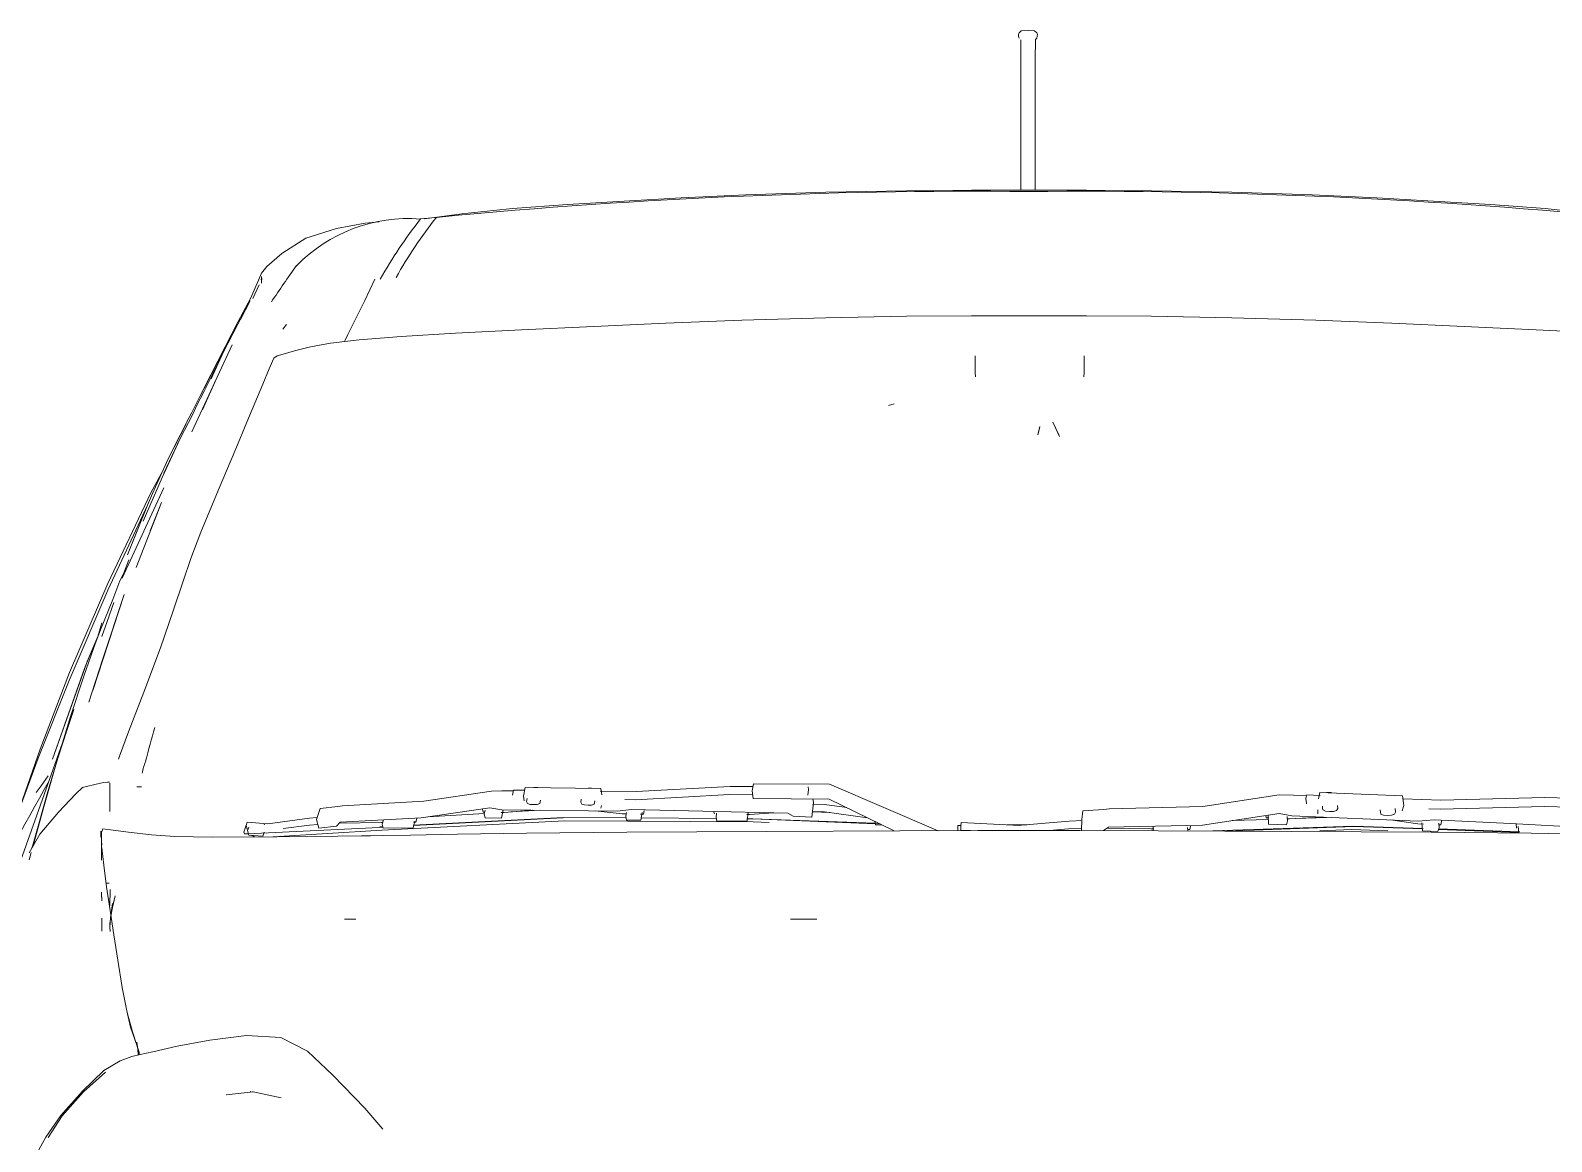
# Model space of a CAD drawing. Header units: millimetres. Extents: x -50912 to 58751, y -45352 to 5553.
# Drawn here: x 52358 to 53488, y 958 to 1784 of the extents above; entities that cross this region are included whole.
import ezdxf

# ---------------------------------------------------------------- set-up
doc = ezdxf.new("R2010")
doc.units = ezdxf.units.MM
doc.layers.add('A-GENM', color=13, linetype='Continuous', lineweight=9)
doc.layers.add('G-IMPT', color=8, linetype='Continuous', lineweight=9)

# ---------------------------------------------------------------- blocks, each defined once
blk = doc.blocks.new('CRT_Fiat Punto - Punto_dwg-V136-E')
at = {"layer": 'G-IMPT'}
for p, q in [((-41212.3, 1781.1), (-41211.9, 1782.1)), ((-41212.3, 1779.5), (-41212.3, 1781.1)), ((-41211.8, 1778.1), (-41212.3, 1779.5)), ((-41210.3, 1783.4), (-41211.9, 1782.1)), ((-41210.7, 1776.9), (-41210.7, 1761.9)), ((-41205.3, 1783.8), (-41210.3, 1783.4)), ((-41205.3, 1783.8), (-41200.4, 1783.4)), ((-41200.4, 1783.4), (-41198.7, 1782.1)), ((-41199.9, 1761.9), (-41199.8, 1777)), ((-41199.8, 1777), (-41198.8, 1778.1)), ((-41198.8, 1778.1), (-41198.4, 1779.5)), ((-41198.3, 1781.1), (-41198.7, 1782.1)), ((-41198.3, 1781.1), (-41198.4, 1779.5)), ((-41210.7, 1761.9), (-41210.7, 1717.1)), ((-41199.9, 1717.1), (-41199.9, 1761.9)), ((-41210.7, 1672.3), (-41210.7, 1717.1)), ((-41199.9, 1717.1), (-41199.9, 1672.3)), ((-41415, 1661.7), (-41463, 1659.5)), ((-41355.4, 1663.5), (-41415, 1661.7)), ((-41355.4, 1663.5), (-41295.7, 1664.6)), ((-41295.7, 1664.6), (-41247.3, 1665)), ((-41204.6, 1665), (-41247.3, 1665)), ((-41210.7, 1665), (-41210.7, 1672.3)), ((-41204.6, 1665), (-41161.9, 1665)), ((-41199.9, 1672.3), (-41199.9, 1665)), ((-41113.5, 1664.6), (-41161.9, 1665)), ((-41113.5, 1664.6), (-41053.8, 1663.5)), ((-41053.8, 1663.5), (-40994.3, 1661.7)), ((-40994.3, 1661.7), (-40946.2, 1659.5)), ((-41588.2, 1651.4), (-41625.9, 1647.4)), ((-41547.5, 1654.4), (-41588.2, 1651.4)), ((-41505.3, 1656.9), (-41547.5, 1654.4)), ((-41505.3, 1656.9), (-41463, 1659.5)), ((-40904, 1656.9), (-40946.2, 1659.5)), ((-40861.7, 1654.4), (-40904, 1656.9)), ((-40861.7, 1654.4), (-40821, 1651.4)), ((-40821, 1651.4), (-40783.3, 1647.4)), ((-41719.1, 1636.5), (-41697.7, 1640.5)), ((-41697.7, 1640.5), (-41687.3, 1641.6)), ((-41653.6, 1643.9), (-41625.9, 1647.4)), ((-41741.9, 1629.4), (-41759, 1618.5)), ((-41741.9, 1629.4), (-41719.1, 1636.5)), ((-41770.8, 1608.3), (-41759.8, 1618)), ((-41759, 1618.5), (-41759.8, 1618)), ((-41770.8, 1608.3), (-41774.9, 1603.4)), ((-41777.1, 1598.2), (-41782, 1586.9)), ((-41776.4, 1594.8), (-41781.2, 1584.6)), ((-41776.5, 1594.7), (-41781.2, 1584.6)), ((-41774.9, 1603.4), (-41777.1, 1598.2)), ((-41774.5, 1598.4), (-41775.3, 1598.9)), ((-41774.7, 1596), (-41774.7, 1600.9)), ((-41774.7, 1600.9), (-41774.5, 1598.4)), ((-41698.1, 1583.2), (-41690.5, 1598.9)), ((-41783.2, 1582.9), (-41792.3, 1565.6)), ((-41782, 1586.9), (-41790.5, 1568.9)), ((-41783.2, 1582.9), (-41790.5, 1568.9)), ((-41786.6, 1577.6), (-41782.8, 1585.1)), ((-41698.1, 1583.2), (-41705.7, 1567.8)), ((-41786.6, 1577.6), (-41792.2, 1567.4)), ((-41355.4, 1570.3), (-41295.7, 1571.4)), ((-41295.7, 1571.4), (-41247.4, 1571.8)), ((-41204.6, 1571.8), (-41247.4, 1571.8)), ((-41204.6, 1571.8), (-41161.9, 1571.8)), ((-41113.5, 1571.4), (-41161.9, 1571.8)), ((-41113.5, 1571.4), (-41053.8, 1570.3)), ((-41802.9, 1545), (-41792.3, 1565.6)), ((-41801.9, 1548.7), (-41792.2, 1567.4)), ((-41756.3, 1565.2), (-41759, 1561.9)), ((-41710.6, 1557.8), (-41705.7, 1567.8)), ((-41630.7, 1558.8), (-41581.5, 1561.3)), ((-41581.5, 1561.3), (-41527.9, 1563.8)), ((-41527.9, 1563.8), (-41474.3, 1566.3)), ((-41417.8, 1568.6), (-41474.3, 1566.3)), ((-41417.8, 1568.6), (-41355.4, 1570.3)), ((-41053.8, 1570.3), (-40991.4, 1568.6)), ((-40991.4, 1568.6), (-40934.9, 1566.3)), ((-40881.3, 1563.8), (-40934.9, 1566.3)), ((-40881.3, 1563.8), (-40827.8, 1561.3)), ((-40827.8, 1561.3), (-40778.6, 1558.8)), ((-41826.5, 1485.6), (-41796.7, 1550.2)), ((-41817.3, 1517.7), (-41801.9, 1548.7)), ((-41812.4, 1528), (-41801.9, 1548.7)), ((-41807.2, 1538.1), (-41801.9, 1548.7)), ((-41738.5, 1548.6), (-41750.3, 1545.7)), ((-41738.5, 1548.6), (-41723.6, 1551.3)), ((-41702.3, 1553.9), (-41723.6, 1551.3)), ((-41712.7, 1553.7), (-41713.1, 1552.6)), ((-41710.6, 1557.8), (-41712.7, 1553.7)), ((-41702.3, 1553.9), (-41671.1, 1556.3)), ((-41630.7, 1558.8), (-41671.1, 1556.3)), ((-41802.9, 1545), (-41812.2, 1525)), ((-41802.9, 1545), (-41811.2, 1528.2)), ((-41807.2, 1538.1), (-41809.4, 1533.6)), ((-41803.9, 1542.8), (-41802.9, 1545)), ((-41769.2, 1532.3), (-41766.7, 1538)), ((-41765.7, 1540.2), (-41766.7, 1538)), ((-41763.2, 1542), (-41765.7, 1540.2)), ((-41758.7, 1543.3), (-41763.2, 1542)), ((-41758.7, 1543.3), (-41750.3, 1545.7)), ((-41244.6, 1541.9), (-41244.6, 1536.1)), ((-41163.5, 1536.1), (-41163.5, 1541.9)), ((-41820.6, 1511.9), (-41812.4, 1528)), ((-41817.3, 1517.7), (-41809.4, 1533.6)), ((-41811.2, 1528.2), (-41817.3, 1515.8)), ((-41769.2, 1532.3), (-41773.9, 1520.9)), ((-41244.6, 1536.1), (-41244.5, 1529.5)), ((-41244.5, 1529.5), (-41244.3, 1526.3)), ((-41163.6, 1529.5), (-41163.9, 1526.3)), ((-41163.6, 1529.5), (-41163.5, 1536.1)), ((-41817.3, 1515.8), (-41822.9, 1505.4)), ((-41818.5, 1501.8), (-41808.5, 1524.7)), ((-41813.5, 1513.8), (-41808.5, 1524.7)), ((-41779.7, 1506.7), (-41773.9, 1520.9)), ((-41826.6, 1500), (-41820.6, 1511.9)), ((-41825.9, 1498.7), (-41822.9, 1505.4)), ((-41779.7, 1506.7), (-41785.6, 1492.6)), ((-41309, 1505.1), (-41304.7, 1506.4)), ((-41309, 1505.1), (-41308.3, 1505.3)), ((-41304.7, 1506.4), (-41308.3, 1505.3)), ((-41835.3, 1483), (-41830.5, 1492.5)), ((-41825.9, 1498.7), (-41835.2, 1480.6)), ((-41830.5, 1492.5), (-41826.6, 1500)), ((-41793.8, 1472.8), (-41785.6, 1492.6)), ((-41186.9, 1492.6), (-41181.8, 1482.1)), ((-41186.9, 1492.6), (-41182.4, 1483.3)), ((-41835.2, 1480.6), (-41847.3, 1454.7)), ((-41830.8, 1491.5), (-41844.1, 1465.4)), ((-41844.1, 1465.4), (-41835.3, 1483)), ((-41830.8, 1491.5), (-41839.9, 1473.8)), ((-41197.9, 1483.2), (-41196.5, 1489.5)), ((-41196.8, 1488), (-41197.9, 1483.2)), ((-41836.6, 1477.3), (-41848.7, 1451.7)), ((-41847.3, 1454.7), (-41836.6, 1477.3)), ((-41839.9, 1473.8), (-41844.1, 1465.4)), ((-41806.9, 1441.9), (-41793.8, 1472.8)), ((-41855.8, 1439.8), (-41844.1, 1465.4)), ((-41848.7, 1451.7), (-41862.7, 1419.2)), ((-41856.9, 1440.2), (-41847.9, 1457)), ((-41888.9, 1372.9), (-41856.9, 1440.2)), ((-41878.2, 1376.9), (-41847.4, 1444)), ((-41859.4, 1431), (-41855.8, 1439.8)), ((-41819.8, 1411), (-41806.9, 1441.9)), ((-41888.9, 1367.8), (-41859.4, 1431)), ((-41874.4, 1394.1), (-41859.4, 1431)), ((-41859.4, 1431), (-41869.3, 1406.6)), ((-41849.1, 1432.9), (-41867.8, 1384.6)), ((-41859.4, 1431), (-41861, 1427.2)), ((-41857.6, 1412), (-41849.1, 1432.9)), ((-41872.8, 1397.8), (-41869.3, 1406.6)), ((-41819.8, 1411), (-41827.2, 1391.4)), ((-41877.4, 1379.9), (-41873.3, 1390.4)), ((-41872.8, 1397.8), (-41874.4, 1394.1)), ((-41832.9, 1374.6), (-41827.2, 1391.4)), ((-41880, 1374.7), (-41877.4, 1379.9)), ((-41888.9, 1367.8), (-41917.8, 1300.8)), ((-41888.9, 1372.9), (-41917.4, 1306.8)), ((-41885.3, 1360.9), (-41880, 1374.7)), ((-41840.3, 1352.4), (-41832.9, 1374.6)), ((-41900, 1293.4), (-41876.8, 1364.7)), ((-41894.3, 1338.4), (-41885.3, 1360.9)), ((-41876.8, 1364.7), (-41892.8, 1316.1)), ((-41889.4, 1344.6), (-41884.4, 1358.8)), ((-41849.9, 1324.9), (-41840.3, 1352.4)), ((-41894.3, 1338.4), (-41896.9, 1331.9)), ((-41893.4, 1343.6), (-41896.4, 1333.4)), ((-41889.4, 1344.6), (-41893.4, 1333.5)), ((-41906.7, 1304), (-41899.6, 1324.4)), ((-41904.9, 1313.4), (-41896.4, 1333.5)), ((-41904.9, 1313.4), (-41896.4, 1333.4)), ((-41904.4, 1314.8), (-41896.4, 1333.5)), ((-41899.6, 1324.4), (-41896.9, 1331.9)), ((-41862.1, 1292.1), (-41849.9, 1324.9)), ((-41904.9, 1313.4), (-41930.1, 1242.3)), ((-41904.9, 1313.4), (-41906.2, 1309.6)), ((-41892.8, 1316.1), (-41903.1, 1284.7)), ((-41917.8, 1300.8), (-41940.8, 1242.9)), ((-41917.4, 1306.8), (-41939.3, 1249.7)), ((-41930.1, 1242.3), (-41906.2, 1309.6)), ((-41916.6, 1274.1), (-41906.7, 1304)), ((-41873.5, 1262.5), (-41862.1, 1292.1)), ((-41914.1, 1279.3), (-41919.2, 1264.2)), ((-41916.6, 1274.1), (-41927.5, 1238)), ((-41921.5, 1257.9), (-41941.7, 1200.6)), ((-41926.2, 1242.9), (-41919.2, 1264.2)), ((-41880.4, 1244.5), (-41873.5, 1262.5)), ((-41939.3, 1249.7), (-41954, 1207.2)), ((-41880.4, 1244.5), (-41881, 1242.3)), ((-41940.8, 1242.9), (-41956.5, 1199.8)), ((-41936.9, 1205), (-41927.5, 1238)), ((-41926.2, 1242.9), (-41934, 1216.6)), ((-41938.6, 1222.4), (-41942.1, 1217.4)), ((-41933.3, 1230), (-41938.6, 1222.4)), ((-41912.7, 1216.6), (-41907.7, 1221.3)), ((-41904.7, 1222), (-41907.7, 1221.3)), ((-41904.7, 1222), (-41898.5, 1223.5)), ((-41892.2, 1225), (-41898.5, 1223.5)), ((-41892.2, 1225), (-41889.2, 1225.3)), ((-41887.8, 1225.2), (-41889.2, 1225.3)), ((-41887.4, 1224.5), (-41887.4, 1221.3)), ((-41887.4, 1221.3), (-41887.4, 1213.5)), ((-41580.2, 1214.7), (-41578.8, 1221.2)), ((-41578.8, 1221.2), (-41522.7, 1220.6)), ((-41569.8, 1221.2), (-41572.5, 1221.2)), ((-41569.8, 1221.2), (-41569.4, 1221.1)), ((-41529.5, 1220.7), (-41532.2, 1220.8)), ((-41522.7, 1220.6), (-41521.9, 1215.8)), ((-41496.4, 1218.2), (-41426.6, 1222)), ((-41409.6, 1221.9), (-41426.6, 1222)), ((-41410.3, 1218.7), (-41409.2, 1224)), ((-41409.2, 1224), (-41352.9, 1223.6)), ((-41368.4, 1219.7), (-41368.7, 1221.8)), ((-41352.9, 1223.6), (-41272, 1189.1)), ((-41940.8, 1192.4), (-41934, 1216.6)), ((-41925.7, 1202.9), (-41912.7, 1216.6)), ((-41887.4, 1213.5), (-41887.4, 1203.4)), ((-41654.3, 1211.1), (-41714.7, 1207.6)), ((-41603.9, 1218.6), (-41654.3, 1211.1)), ((-41603.9, 1218.6), (-41596.2, 1218.8)), ((-41596.2, 1218.8), (-41587.7, 1218.7)), ((-41588.4, 1215.5), (-41587.6, 1219.3)), ((-41587.6, 1219.3), (-41579.3, 1219.2)), ((-41580.2, 1214.7), (-41579.6, 1211.4)), ((-41577.9, 1210.7), (-41577.5, 1213)), ((-41577.9, 1210.7), (-41577.2, 1209.4)), ((-41577.2, 1209.4), (-41575.1, 1208.7)), ((-41569.9, 1208.7), (-41568.1, 1209.3)), ((-41568.1, 1209.3), (-41567.8, 1210.6)), ((-41567.8, 1210.6), (-41567.6, 1211.7)), ((-41537.6, 1210.2), (-41537.2, 1212.5)), ((-41537.6, 1210.2), (-41536.9, 1208.9)), ((-41527.7, 1208.8), (-41527.4, 1210.1)), ((-41527.4, 1210.1), (-41527.2, 1211.2)), ((-41523.1, 1218.5), (-41496.4, 1218.2)), ((-41504.9, 1212.2), (-41496.8, 1212.1)), ((-41496.8, 1212.1), (-41427, 1215.9)), ((-41409.8, 1215.8), (-41427, 1215.9)), ((-41409.4, 1213), (-41410.3, 1218.7)), ((-41409.4, 1213), (-41353, 1212.6)), ((-41369, 1215.5), (-41368.4, 1219.7)), ((-41365.8, 1199.2), (-41364.7, 1210.1)), ((-41364.7, 1210.1), (-41365.1, 1212.7)), ((-41353, 1212.6), (-41304.7, 1189)), ((-41018.6, 1215.7), (-41075.3, 1207)), ((-41018.6, 1215.7), (-41008, 1215.5)), ((-41008, 1215.5), (-40998.5, 1215.1)), ((-40998.8, 1213.2), (-40998.2, 1215.7)), ((-40998.8, 1213.2), (-40998.5, 1209)), ((-40998.2, 1215.7), (-40988.2, 1215.3)), ((-40989.5, 1212.7), (-40988.4, 1217.6)), ((-40988.4, 1217.6), (-40927, 1215.1)), ((-40983.5, 1217.4), (-40982.8, 1217.5)), ((-40979.8, 1217.4), (-40982.8, 1217.5)), ((-40926.2, 1207.8), (-40927, 1215.1)), ((-40926.8, 1212.8), (-40898.6, 1211.7)), ((-40898.6, 1211.7), (-40821.3, 1213.8)), ((-40802.8, 1213.2), (-40821.3, 1213.8)), ((-41966.6, 1130.2), (-41941.7, 1200.6)), ((-41936.9, 1205), (-41942.7, 1184.3)), ((-41939.4, 1186.6), (-41925.7, 1202.9)), ((-41739.1, 1198.5), (-41770, 1194.3)), ((-41733.4, 1199), (-41739.1, 1198.5)), ((-41733.9, 1197.5), (-41731.1, 1205.7)), ((-41731.1, 1205.7), (-41718, 1207.2)), ((-41718, 1207.2), (-41714.7, 1207.6)), ((-41656.1, 1198.7), (-41716.4, 1195.4)), ((-41662, 1193.2), (-41550.3, 1199)), ((-41661.8, 1192.9), (-41550.6, 1198.7)), ((-41660.1, 1195.4), (-41659.4, 1198.2)), ((-41605.2, 1206.2), (-41656.1, 1198.7)), ((-41651.3, 1199.4), (-41609.2, 1201.9)), ((-41610.2, 1202.9), (-41610.6, 1205.2)), ((-41610.2, 1202.9), (-41609, 1202.8)), ((-41609.3, 1201.5), (-41608.7, 1204.3)), ((-41609.3, 1201.5), (-41608.7, 1198.6)), ((-41608.7, 1198.6), (-41596.5, 1198.4)), ((-41605.2, 1206.2), (-41596.3, 1204.7)), ((-41596.8, 1202.7), (-41594.5, 1202.7)), ((-41596.5, 1198.4), (-41595.3, 1204.7)), ((-41596.3, 1204.7), (-41510.4, 1203.7)), ((-41573.3, 1204.4), (-41594.5, 1202.7)), ((-41589.6, 1203.1), (-41567.7, 1204.4)), ((-41575.1, 1208.7), (-41572.5, 1208.5)), ((-41572.5, 1208.5), (-41569.9, 1208.7)), ((-41550.3, 1199), (-41503.9, 1198.7)), ((-41536.9, 1208.9), (-41534.8, 1208.3)), ((-41534.8, 1208.3), (-41532.2, 1208)), ((-41532.2, 1208), (-41529.6, 1208.2)), ((-41529.6, 1208.2), (-41527.7, 1208.8)), ((-41526.8, 1203.9), (-41506.8, 1201.6)), ((-41522.7, 1205.9), (-41522.3, 1207.9)), ((-41510.4, 1203.7), (-41500.1, 1204.9)), ((-41503.8, 1201.6), (-41506.8, 1201.6)), ((-41504.1, 1199.9), (-41503.5, 1202.7)), ((-41504.1, 1199.9), (-41503.5, 1197)), ((-41500.1, 1204.9), (-41447, 1203.7)), ((-41491, 1201.4), (-41493.2, 1201.4)), ((-41493, 1196.9), (-41491.9, 1202.7)), ((-41492.7, 1198.6), (-41437, 1198.1)), ((-41491, 1201.4), (-41490.5, 1204.2)), ((-41447, 1203.7), (-41383.8, 1202.1)), ((-41438.6, 1202.9), (-41438.5, 1203.5)), ((-41438.3, 1201.6), (-41438.6, 1202.9)), ((-41437.1, 1199), (-41436.7, 1202.1)), ((-41437.1, 1199), (-41436.6, 1196.2)), ((-41414.3, 1201.1), (-41412.2, 1201.2)), ((-41414.3, 1198), (-41409.8, 1197.9)), ((-41414, 1196.5), (-41413.3, 1202.8)), ((-41394.2, 1202.3), (-41412.2, 1201.2)), ((-41379.9, 1199.8), (-41383.8, 1202.1)), ((-41365.8, 1199.2), (-41379.9, 1199.8)), ((-41365.4, 1203.4), (-41356.5, 1203.2)), ((-41352.2, 1202.6), (-41365.4, 1203.1)), ((-41365.3, 1208.9), (-41356.5, 1208.6)), ((-41356.5, 1208.6), (-41340, 1206.3)), ((-41356.5, 1203.2), (-41324.5, 1198.7)), ((-41165.4, 1197.5), (-41164.5, 1203.8)), ((-41164.5, 1203.8), (-41149, 1204.9)), ((-41149, 1204.9), (-41145.1, 1205.3)), ((-41075.3, 1207), (-41145.1, 1205.3)), ((-41018.7, 1201.9), (-41075.6, 1193.2)), ((-41028.5, 1200.4), (-41028.4, 1198.7)), ((-41028.4, 1198.7), (-41026.3, 1198.6)), ((-41026.7, 1193.9), (-41027, 1200.6)), ((-41018.7, 1201.9), (-41009.4, 1200.1)), ((-41012.5, 1196.5), (-41012.7, 1199.6)), ((-41012.4, 1198), (-41011.1, 1198)), ((-40987.6, 1199.2), (-41011.1, 1198)), ((-41009.4, 1200.1), (-40915.5, 1196.3)), ((-41006.5, 1198.2), (-40983.6, 1199)), ((-40989.9, 1201.6), (-40990.1, 1204.6)), ((-40986.4, 1205.9), (-40986.5, 1207.4)), ((-40986.4, 1205.9), (-40986.2, 1204.5)), ((-40986.2, 1204.5), (-40984.2, 1203.7)), ((-40984.2, 1203.7), (-40981.4, 1203.3)), ((-40981.4, 1203.3), (-40978.4, 1203.5)), ((-40978.4, 1203.5), (-40976.1, 1204.1)), ((-40976.1, 1204.1), (-40975.2, 1205.5)), ((-40975.2, 1205.5), (-40975.4, 1207.8)), ((-40943.4, 1202.9), (-40943.6, 1204.5)), ((-40943.4, 1202.9), (-40943.1, 1201.4)), ((-40943.1, 1201.4), (-40941.1, 1200.7)), ((-40941.1, 1200.7), (-40938.3, 1200.4)), ((-40938.3, 1200.4), (-40935.3, 1200.7)), ((-40935.3, 1200.7), (-40933.1, 1201.4)), ((-40933.1, 1201.4), (-40932.2, 1202.8)), ((-40932.2, 1202.8), (-40932.5, 1205.6)), ((-40927.3, 1203.8), (-40926.2, 1207.8)), ((-40907.4, 1205.4), (-40898.8, 1205)), ((-40898.8, 1205), (-40821.5, 1207.1)), ((-40802.6, 1206.5), (-40821.5, 1207.1)), ((-41940.8, 1192.4), (-41945, 1177.5)), ((-41893.5, 1178.4), (-41894.2, 1188.8)), ((-41894.2, 1188.8), (-41894.2, 1184.5)), ((-41893.7, 1187.9), (-41892.6, 1190.6)), ((-41893.7, 1184.7), (-41893.7, 1187.9)), ((-41886.9, 1189.8), (-41892.6, 1190.6)), ((-41886.9, 1189.8), (-41873.6, 1188)), ((-41856.4, 1186), (-41873.6, 1188)), ((-41787.8, 1188), (-41786.3, 1193.2)), ((-41787.3, 1186.8), (-41787.8, 1188)), ((-41787.3, 1186.8), (-41785, 1186.8)), ((-41786.3, 1192.9), (-41785.5, 1195.4)), ((-41785.5, 1190.3), (-41786.3, 1192.9)), ((-41785.5, 1195.4), (-41770, 1194.3)), ((-41785.5, 1190.3), (-41784.7, 1190.2)), ((-41785.1, 1189.2), (-41784.3, 1191.7)), ((-41784.1, 1185.9), (-41785.1, 1189.2)), ((-41785, 1186.8), (-41687.3, 1191.6)), ((-41785, 1186.8), (-41784.3, 1186.5)), ((-41773.8, 1185.1), (-41772.9, 1188.1)), ((-41772.6, 1193.4), (-41772.8, 1194.2)), ((-41766.2, 1184.6), (-41685.5, 1189.6)), ((-41739.1, 1193.3), (-41758.6, 1190.7)), ((-41739.1, 1193.3), (-41732.9, 1193.8)), ((-41732.1, 1190.9), (-41733.9, 1197.5)), ((-41732.1, 1190.9), (-41719, 1192.4)), ((-41719, 1192.4), (-41716.4, 1195.4)), ((-41717.1, 1194.6), (-41685.6, 1195.2)), ((-41687.3, 1191.6), (-41684.5, 1191.7)), ((-41686.9, 1191.9), (-41684.6, 1192.1)), ((-41684.7, 1195.2), (-41685.6, 1195.2)), ((-41685.5, 1189.6), (-41549.5, 1196.5)), ((-41685.1, 1193.9), (-41684.2, 1197.2)), ((-41684.3, 1191), (-41685.1, 1193.9)), ((-41684.3, 1191), (-41662.2, 1191.2)), ((-41662.2, 1191.2), (-41660.9, 1196.1)), ((-41660.1, 1195.4), (-41661.8, 1195.4)), ((-41577.8, 1187.2), (-41629.1, 1186.5)), ((-41503.4, 1188), (-41577.8, 1187.2)), ((-41549.5, 1196.5), (-41409.4, 1195.6)), ((-41503.5, 1197), (-41493, 1196.9)), ((-41503.4, 1188), (-41399.3, 1188.6)), ((-41436.6, 1196.2), (-41414, 1196.5)), ((-41318.9, 1194.3), (-41409.8, 1197.9)), ((-41318.9, 1194.6), (-41409.8, 1197.9)), ((-41397.7, 1195.1), (-41409.4, 1195.6)), ((-41300.6, 1189.1), (-41399.3, 1188.6)), ((-41319.2, 1196.1), (-41318.7, 1193.5)), ((-41315.1, 1194.1), (-41318.8, 1194.3)), ((-41318.7, 1193.5), (-41313.4, 1193.3)), ((-41300.6, 1189.1), (-41242.5, 1189.2)), ((-41257.4, 1189.2), (-41257.4, 1193)), ((-41257.4, 1193), (-41255.1, 1193)), ((-41255.2, 1192.5), (-41255, 1195.3)), ((-41255.2, 1192.5), (-41255.1, 1189.6)), ((-41255.1, 1189.6), (-41248, 1189.2)), ((-41255, 1195.3), (-41211.8, 1192.9)), ((-41204.6, 1189.2), (-41242.5, 1189.2)), ((-41220.9, 1193.4), (-41206.3, 1193.5)), ((-41174.7, 1196.3), (-41213, 1192.9)), ((-41166.8, 1189.2), (-41204.6, 1189.2)), ((-41175.1, 1190.5), (-41189.6, 1189.2)), ((-41175.1, 1190.5), (-41165.5, 1190.9)), ((-41165.1, 1196.6), (-41174.7, 1196.3)), ((-41108.6, 1189.1), (-41166.8, 1189.2)), ((-41165.4, 1197.5), (-41165.5, 1189.2)), ((-41149.2, 1189.2), (-41145.6, 1191.8)), ((-41146.5, 1191.1), (-41113.9, 1190.6)), ((-41075.6, 1193.2), (-41145.6, 1191.8)), ((-41111.7, 1190.6), (-41113.9, 1190.6)), ((-41112.3, 1189.1), (-41112.4, 1192.4)), ((-41009.9, 1188.6), (-41108.6, 1189.1)), ((-41086.6, 1189), (-41086.7, 1191.6)), ((-41085.1, 1190), (-41086.6, 1190)), ((-41084.6, 1192.5), (-41085.1, 1190)), ((-41068.1, 1188.9), (-40963.6, 1192.6)), ((-41057.7, 1188.8), (-40963.3, 1192.2)), ((-41053.6, 1196.6), (-41026.8, 1197.5)), ((-41026.7, 1193.9), (-41013.2, 1193.4)), ((-41013.2, 1193.4), (-41012.5, 1196.5)), ((-40905.8, 1188), (-41009.9, 1188.6)), ((-40988.6, 1189.1), (-40964.7, 1189.9)), ((-40964.7, 1189.9), (-40937.9, 1189)), ((-40963.6, 1192.6), (-40911.7, 1190.8)), ((-40963.3, 1192.2), (-40912.3, 1190.4)), ((-40935.9, 1197.1), (-40915.7, 1194.1)), ((-40911.5, 1193.9), (-40915.7, 1194.1)), ((-40915.5, 1196.3), (-40903.6, 1197.3)), ((-40912.2, 1188.9), (-40912.8, 1195)), ((-40912.2, 1188.9), (-40900.8, 1188.5)), ((-40831.5, 1187.2), (-40905.8, 1188)), ((-40903.6, 1197.3), (-40846.9, 1194.4)), ((-40900.8, 1188.5), (-40899.9, 1191.6)), ((-40900.4, 1189.9), (-40840.6, 1187.7)), ((-40900.3, 1190.4), (-40839.9, 1188.2)), ((-40899.9, 1191.6), (-40900.2, 1194.7)), ((-40898.7, 1193.4), (-40900.1, 1193.5)), ((-40898, 1195.9), (-40898.7, 1193.4)), ((-40898, 1195.9), (-40898.1, 1197)), ((-40846.9, 1194.4), (-40779.9, 1190.9)), ((-40842.6, 1194.2), (-40842.3, 1191)), ((-40840.7, 1187.5), (-40841.2, 1192.2)), ((-40831.5, 1187.2), (-40780.2, 1186.5)), ((-41939.4, 1186.6), (-41947.3, 1172.7)), ((-41945.4, 1176.3), (-41945, 1177.5)), ((-41944.5, 1177.6), (-41942.7, 1184.3)), ((-41893.7, 1184.7), (-41893.7, 1177)), ((-41893.7, 1167.1), (-41893.7, 1177)), ((-41893.4, 1176.3), (-41892, 1163.4)), ((-41856.4, 1186), (-41839.2, 1184.8)), ((-41811.5, 1184.4), (-41839.2, 1184.8)), ((-41763.1, 1184.6), (-41811.5, 1184.4)), ((-41784.1, 1185.9), (-41773.8, 1185.1)), ((-41782.6, 1185.8), (-41779.7, 1184.5)), ((-41718, 1185.1), (-41763.1, 1184.6)), ((-41718, 1185.1), (-41700.4, 1185.3)), ((-41696.9, 1185.4), (-41700.4, 1185.3)), ((-41693.7, 1185.4), (-41696.9, 1185.4)), ((-41684.8, 1185.6), (-41693.7, 1185.4)), ((-41684.8, 1185.6), (-41664, 1185.9)), ((-41629.1, 1186.5), (-41664, 1185.9)), ((-41945.8, 1172.9), (-41947.3, 1167.4)), ((-41892, 1163.4), (-41889.9, 1147.4)), ((-41893.5, 1136.9), (-41893.6, 1143.5)), ((-41893.6, 1143.5), (-41893.6, 1141.9)), ((-41893.5, 1136.9), (-41893.6, 1141.9)), ((-41889.9, 1150.2), (-41888, 1150.2)), ((-41889.9, 1147.4), (-41887.3, 1129.7)), ((-41887.3, 1145.4), (-41887.4, 1133.3)), ((-41886.9, 1124.2), (-41885.4, 1135.1)), ((-41886.9, 1124.4), (-41885.4, 1135.1)), ((-41886.9, 1124.4), (-41885.4, 1132)), ((-41883.4, 1140.7), (-41885.4, 1132)), ((-41883.4, 1140.7), (-41885.4, 1132.6)), ((-41893.3, 1114.4), (-41893.4, 1124.2)), ((-41886.9, 1124.2), (-41887.4, 1117.5)), ((-41887.4, 1121), (-41887.4, 1117.5)), ((-41887.3, 1129.7), (-41884.6, 1111.7)), ((-41704.7, 1123.3), (-41713.1, 1123.3)), ((-41381.8, 1123.3), (-41362.1, 1123.3)), ((-41374.5, 1123.3), (-41362.1, 1123.3)), ((-41887.4, 1117.5), (-41887.4, 1118.8)), ((-41887.3, 1114.3), (-41887.4, 1117.5)), ((-41884.6, 1111.7), (-41881.6, 1092.9)), ((-41881.6, 1092.9), (-41878.3, 1072.7)), ((-41874.6, 1053.9), (-41878.3, 1072.7)), ((-41874.6, 1053.9), (-41870.7, 1039.6)), ((-41874.6, 1053.9), (-41872.2, 1043.1)), ((-41867.4, 1029.8), (-41872.2, 1043.1)), ((-41867.4, 1029.8), (-41870.7, 1039.6)), ((-41867.4, 1032), (-41866.7, 1026.8)), ((-41867.4, 1029.8), (-41865.6, 1024.5)), ((-41867.4, 1029.8), (-41866.7, 1026.8)), ((-41855.6, 1024.9), (-41837.4, 1028.9)), ((-41837.4, 1028.9), (-41813.2, 1033.4)), ((-41813.2, 1033.4), (-41786, 1036.9)), ((-41786, 1036.9), (-41760.3, 1035.5)), ((-41760.3, 1035.5), (-41740.7, 1025.4)), ((-41891.8, 1010.8), (-41879.8, 1018.2)), ((-41879.8, 1018.2), (-41871.2, 1021.2)), ((-41871.2, 1021.2), (-41865, 1022.8)), ((-41866.4, 1024.4), (-41866.7, 1026.8)), ((-41866.7, 1026.8), (-41866.4, 1022.5)), ((-41866.4, 1024.4), (-41866.3, 1022.5)), ((-41865.6, 1024.5), (-41865.6, 1022.7)), ((-41865, 1022.8), (-41855.6, 1024.9)), ((-41740.7, 1025.4), (-41721.7, 1007.5)), ((-41907.8, 995.5), (-41891.8, 1010.8)), ((-41907.1, 995.1), (-41890.7, 1009.8)), ((-41721.7, 1007.5), (-41698, 983)), ((-41923.9, 977.6), (-41907.8, 995.5)), ((-41907.1, 995.1), (-41922.8, 977.3)), ((-41781, 995.1), (-41801, 992.9)), ((-41782.7, 995.2), (-41782.9, 995.2)), ((-41781.8, 995.1), (-41781, 995.1)), ((-41781, 995.1), (-41781.1, 995.1)), ((-41781, 995.1), (-41760.2, 990.7)), ((-41800.7, 992.9), (-41801, 992.9)), ((-41923.9, 977.6), (-41934.9, 961.5)), ((-41922.8, 977.3), (-41933.2, 961.2)), ((-41922.9, 977.2), (-41933.2, 961.2)), ((-41922.9, 977.2), (-41922.8, 977.3)), ((-41698, 983), (-41684.6, 967.3)), ((-41941.5, 949.8), (-41934.9, 961.5))]:
    blk.add_line(p, q, dxfattribs=at)
blk = doc.blocks.new('CRT_Fiat Punto - Fiat punto 2-V137-E')
at = {"layer": 'A-GENM', "color": 55}
blk.add_line((-41867.4, 1221.8), (-41863.9, 1221.8), dxfattribs=at)
for centre, radius, start, end in [((-41241.7, -2538.3), 4202.6, 89.4948, 95.6666), ((-41167.6, -2538.3), 4202.6, 84.3334, 90.5052), ((-41665.8, 1528.3), 115.7, 85.4831, 135.7901), ((-41377.5, 1424.5), 354.9, 141.8555, 150.5514), ((-41365.9, 1425.5), 354.9, 141.8161, 150.4977), ((-40767.9, 914.4), 1202, 144.6926, 146.2568), ((-40520, 895.1), 1384.7, 164.4708, 165.5423), ((-41824.4, 1225.3), 39.6, 156.9098, 170.5645), ((-8622, -17265.8), 38099.3, 150.96361, 151.14137)]:
    blk.add_arc(centre, radius, start, end, dxfattribs=at)
blk.add_blockref('CRT_Fiat Punto - Punto_dwg-V136-E', (0, 0))

msp = doc.modelspace()

# ---------------------------------------------------------------- block references
at = {"layer": 'A-GENM', "color": 7}
msp.add_blockref('CRT_Fiat Punto - Fiat punto 2-V137-E', (94304.815, 0), dxfattribs=at)

doc.saveas('drawing.dxf')
